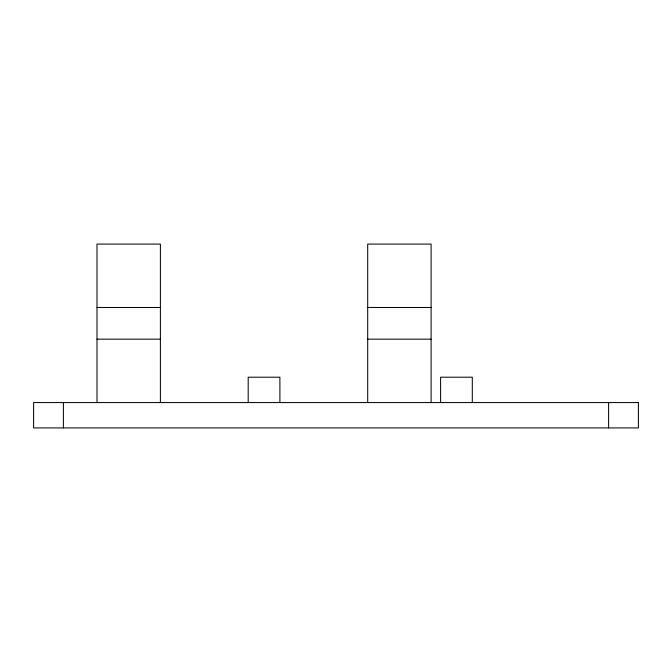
<?xml version="1.0" encoding="UTF-8"?>
<svg xmlns="http://www.w3.org/2000/svg" width="672" height="672" viewBox="0 0 672 672"><rect width="100%" height="100%" fill="white"/><g stroke="black" fill="none" stroke-linecap="round" stroke-linejoin="round"><path stroke-width="1.01" d="M96.995 307.474L160.39 307.474M367.702 307.474L431.096 307.474M96.995 339.167L160.39 339.167M367.702 339.167L431.096 339.167M608.605 402.57L608.605 427.921M472.298 402.57L472.298 377.21L440.605 377.21L440.605 402.57M431.096 402.57L431.096 244.079L367.702 244.079L367.702 402.57M279.896 402.57L279.896 377.21L248.195 377.21L248.195 402.57M160.39 402.57L160.39 244.079L96.995 244.079L96.995 402.57M63.395 402.57L63.395 427.921M638.4 402.57L33.6 402.57L33.6 427.921L638.4 427.921L638.4 402.57"/></g></svg>
